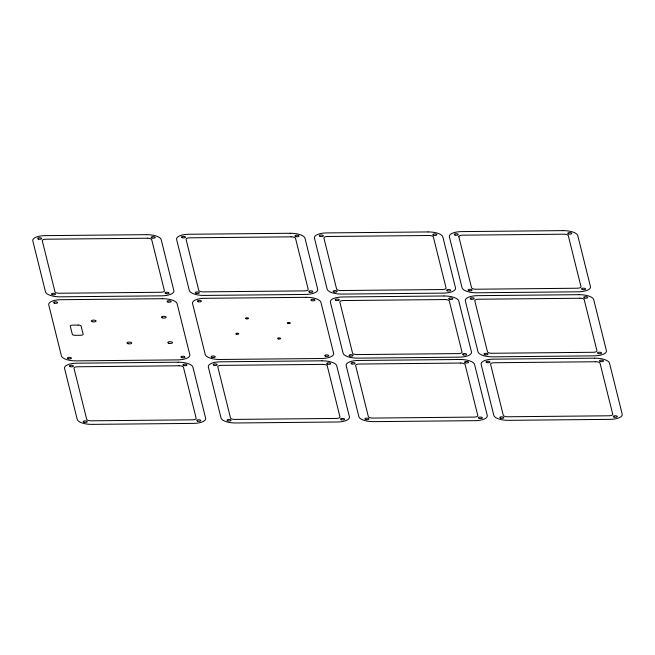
<?xml version="1.0" encoding="UTF-8"?>
<svg xmlns="http://www.w3.org/2000/svg" width="655" height="655" viewBox="0 0 655 655"><rect width="100%" height="100%" fill="white"/><g stroke="black" fill="none" stroke-linecap="round" stroke-linejoin="round"><path stroke-width="0.98" d="M458.86 236.75L471.543 287.725A4.069 1.523 1.7 0 0 475.972 289.215L577.317 288.233A4.069 1.523 1.7 0 0 580.993 286.669L568.303 235.685A4.069 1.523 1.7 0 0 563.873 234.195L462.528 235.178A4.069 1.523 1.7 0 0 458.86 236.75M146.393 234.662L45.056 235.644A13.575 5.084 1.7 0 0 32.807 240.876L45.498 291.852A13.575 5.084 1.7 0 0 60.276 296.821L161.621 295.839A13.575 5.084 1.7 0 0 173.862 290.607L161.179 239.632A13.575 5.084 1.7 0 0 146.401 234.662M290.206 233.27L188.861 234.253A13.575 5.084 1.7 0 0 176.613 239.484L189.303 290.46A13.575 5.084 1.7 0 0 204.082 295.43L305.427 294.447A13.575 5.084 1.7 0 0 317.675 289.215L304.984 238.24A13.575 5.084 1.7 0 0 290.206 233.27M428.042 231.935L326.698 232.918A13.575 5.084 1.7 0 0 314.457 238.15L327.14 289.125A13.575 5.084 1.7 0 0 341.926 294.095L443.263 293.113A13.575 5.084 1.7 0 0 455.512 287.881L442.829 236.905A13.575 5.084 1.7 0 0 428.051 231.935M562.981 230.625L461.644 231.608A13.575 5.084 1.7 0 0 449.395 236.84L462.086 287.823A13.575 5.084 1.7 0 0 476.865 292.785L578.209 291.802A13.575 5.084 1.7 0 0 590.45 286.579L577.767 235.595A13.575 5.084 1.7 0 0 562.989 230.625M147.285 238.232L45.94 239.214A4.069 1.523 1.7 0 0 42.272 240.778L54.955 291.762A4.069 1.523 1.7 0 0 59.384 293.252L160.729 292.269A4.069 1.523 1.7 0 0 164.405 290.705L151.714 239.722A4.069 1.523 1.7 0 0 147.285 238.232M291.09 236.84L189.745 237.822A4.069 1.523 1.7 0 0 186.077 239.386L198.76 290.37A4.069 1.523 1.7 0 0 203.197 291.86L304.534 290.877A4.069 1.523 1.7 0 0 308.21 289.305L295.528 238.33A4.069 1.523 1.7 0 0 291.09 236.84M428.935 235.505L327.59 236.488A4.069 1.523 1.7 0 0 323.922 238.052L336.604 289.035A4.069 1.523 1.7 0 0 341.034 290.525L442.379 289.543A4.069 1.523 1.7 0 0 446.055 287.971L433.364 236.995A4.069 1.523 1.7 0 0 428.935 235.505M162.334 298.713L60.989 299.695A13.575 5.084 1.7 0 0 48.748 304.919L61.431 355.902A13.575 5.084 1.7 0 0 76.209 360.872L177.554 359.89A13.575 5.084 1.7 0 0 189.794 354.658L177.112 303.683A13.575 5.084 1.7 0 0 162.334 298.713M306.139 297.321L204.794 298.303A13.575 5.084 1.7 0 0 192.554 303.527L205.236 354.511A13.575 5.084 1.7 0 0 220.015 359.48L321.359 358.498A13.575 5.084 1.7 0 0 333.608 353.266L320.917 302.291A13.575 5.084 1.7 0 0 306.139 297.321M443.984 295.986L342.639 296.969A13.575 5.084 1.7 0 0 330.398 302.192L343.081 353.176A13.575 5.084 1.7 0 0 357.859 358.146L459.204 357.163A13.575 5.084 1.7 0 0 471.453 351.931L458.762 300.948A13.575 5.084 1.7 0 0 443.984 295.986M578.922 294.676L477.577 295.659A13.575 5.084 1.7 0 0 465.337 300.891L478.019 351.866A13.575 5.084 1.7 0 0 492.797 356.836L594.142 355.853A13.575 5.084 1.7 0 0 606.391 350.622L593.708 299.646A13.575 5.084 1.7 0 0 578.922 294.676M444.868 299.556L343.523 300.539A4.069 1.523 1.7 0 0 339.855 302.102L352.537 353.086A4.069 1.523 1.7 0 0 356.975 354.576L458.312 353.594A4.069 1.523 1.7 0 0 461.988 352.022L449.305 301.046A4.069 1.523 1.7 0 0 444.868 299.556M579.806 298.246L478.469 299.229A4.069 1.523 1.7 0 0 474.793 300.801L487.476 351.776A4.069 1.523 1.7 0 0 491.913 353.266L593.258 352.284A4.069 1.523 1.7 0 0 596.926 350.72L584.244 299.736A4.069 1.523 1.7 0 0 579.806 298.246M78.141 325.077L72.738 325.134A2.718 1.015 1.7 0 0 70.29 326.174L72.32 334.337A2.718 1.015 1.7 0 0 75.276 335.327L80.68 335.278A2.718 1.015 1.7 0 0 83.128 334.23L81.097 326.075A2.718 1.015 1.7 0 0 78.141 325.077M178.135 362.215L76.791 363.197A13.575 5.084 1.7 0 0 64.55 368.421L77.233 419.405A13.575 5.084 1.7 0 0 92.011 424.375L193.356 423.392A13.575 5.084 1.7 0 0 205.605 418.16L192.914 367.177A13.575 5.084 1.7 0 0 178.135 362.215M321.941 360.823L220.596 361.806A13.575 5.084 1.7 0 0 208.355 367.029L221.038 418.013A13.575 5.084 1.7 0 0 235.816 422.974L337.161 422A13.575 5.084 1.7 0 0 349.41 416.768L336.727 365.785A13.575 5.084 1.7 0 0 321.941 360.823M459.785 359.489L358.441 360.471A13.575 5.084 1.7 0 0 346.192 365.695L358.883 416.678A13.575 5.084 1.7 0 0 373.661 421.64L475.006 420.666A13.575 5.084 1.7 0 0 487.255 415.434L474.564 364.45A13.575 5.084 1.7 0 0 459.785 359.489M594.724 358.179L493.379 359.161A13.575 5.084 1.7 0 0 481.138 364.393L493.821 415.368A13.575 5.084 1.7 0 0 508.599 420.338L609.944 419.356A13.575 5.084 1.7 0 0 622.193 414.124L609.502 363.148A13.575 5.084 1.7 0 0 594.724 358.179M179.02 365.785L77.683 366.767A4.069 1.523 1.7 0 0 74.007 368.331L86.689 419.315A4.069 1.523 1.7 0 0 91.127 420.805L192.464 419.822A4.069 1.523 1.7 0 0 196.14 418.25L183.457 367.275A4.069 1.523 1.7 0 0 179.02 365.785M322.825 364.393L221.488 365.367A4.069 1.523 1.7 0 0 217.812 366.939L230.494 417.923A4.069 1.523 1.7 0 0 234.932 419.413L336.277 418.43A4.069 1.523 1.7 0 0 339.945 416.858L327.263 365.883A4.069 1.523 1.7 0 0 322.825 364.393M460.67 363.058L359.325 364.033A4.069 1.523 1.7 0 0 355.657 365.605L368.339 416.588A4.069 1.523 1.7 0 0 372.777 418.078L474.114 417.096A4.069 1.523 1.7 0 0 477.79 415.524L465.107 364.548A4.069 1.523 1.7 0 0 460.67 363.058M595.608 361.748L494.263 362.731A4.069 1.523 1.7 0 0 490.595 364.295L503.277 415.278A4.069 1.523 1.7 0 0 507.715 416.768L609.052 415.786A4.069 1.523 1.7 0 0 612.728 414.222L600.045 363.238A4.069 1.523 1.7 0 0 595.608 361.748M327.549 364.164A2.039 0.761 1.7 0 0 330.742 363.689A2.039 0.761 1.7 0 0 327.86 362.854A2.039 0.761 1.7 0 0 327.549 364.164M214.046 365.261A2.039 0.761 1.7 0 0 217.239 364.786A2.039 0.761 1.7 0 0 214.357 363.951A2.039 0.761 1.7 0 0 214.046 365.261M341.37 419.732A2.039 0.761 1.7 0 0 344.571 419.257A2.039 0.761 1.7 0 0 341.689 418.422A2.039 0.761 1.7 0 0 341.37 419.732M227.866 420.829A2.039 0.761 1.7 0 0 231.068 420.354A2.039 0.761 1.7 0 0 228.186 419.519A2.039 0.761 1.7 0 0 227.866 420.829M84.061 422.221A2.039 0.761 1.7 0 0 87.262 421.746A2.039 0.761 1.7 0 0 84.38 420.911A2.039 0.761 1.7 0 0 84.061 422.221M197.564 421.124A2.039 0.761 1.7 0 0 200.766 420.649A2.039 0.761 1.7 0 0 197.884 419.814A2.039 0.761 1.7 0 0 197.564 421.124M70.232 366.653A2.039 0.761 1.7 0 0 73.434 366.178A2.039 0.761 1.7 0 0 70.552 365.343A2.039 0.761 1.7 0 0 70.232 366.653M183.744 365.555A2.039 0.761 1.7 0 0 186.937 365.081A2.039 0.761 1.7 0 0 184.055 364.245A2.039 0.761 1.7 0 0 183.744 365.555M236.463 334.197A1.49 0.557 1.7 0 0 238.813 333.845A1.49 0.557 1.7 0 0 236.692 333.231A1.49 0.557 1.7 0 0 236.463 334.197M278.269 338.897A1.49 0.557 1.7 0 0 280.618 338.553A1.49 0.557 1.7 0 0 278.498 337.939A1.49 0.557 1.7 0 0 278.269 338.897M287.979 323.472A1.49 0.557 1.7 0 0 290.321 323.128A1.49 0.557 1.7 0 0 288.208 322.514A1.49 0.557 1.7 0 0 287.979 323.472M246.174 318.772A1.49 0.557 1.7 0 0 248.515 318.42A1.49 0.557 1.7 0 0 246.403 317.806A1.49 0.557 1.7 0 0 246.174 318.772M212.073 357.327A2.039 0.761 1.7 0 0 215.266 356.852A2.039 0.761 1.7 0 0 212.384 356.017A2.039 0.761 1.7 0 0 212.073 357.327M311.747 300.661A2.039 0.761 1.7 0 0 314.949 300.186A2.039 0.761 1.7 0 0 312.058 299.351A2.039 0.761 1.7 0 0 311.747 300.661M325.576 356.23A2.039 0.761 1.7 0 0 328.769 355.755A2.039 0.761 1.7 0 0 325.887 354.92A2.039 0.761 1.7 0 0 325.576 356.23M198.244 301.758A2.039 0.761 1.7 0 0 201.445 301.284A2.039 0.761 1.7 0 0 198.555 300.448A2.039 0.761 1.7 0 0 198.244 301.758M127.962 343.678A2.374 0.892 1.7 0 0 131.688 343.13A2.374 0.892 1.7 0 0 128.323 342.156A2.374 0.892 1.7 0 0 127.962 343.678M168.761 343.269A2.374 0.892 1.7 0 0 172.494 342.721A2.374 0.892 1.7 0 0 169.129 341.746A2.374 0.892 1.7 0 0 168.761 343.269M167.942 302.053A2.039 0.761 1.7 0 0 171.135 301.578A2.039 0.761 1.7 0 0 168.253 300.743A2.039 0.761 1.7 0 0 167.942 302.053M162.448 317.88A2.374 0.892 1.7 0 0 166.173 317.323A2.374 0.892 1.7 0 0 162.808 316.357A2.374 0.892 1.7 0 0 162.448 317.88M92.355 321.703A2.374 0.892 1.7 0 0 96.08 321.147A2.374 0.892 1.7 0 0 92.715 320.172A2.374 0.892 1.7 0 0 92.355 321.703M54.439 303.15A2.039 0.761 1.7 0 0 57.632 302.675A2.039 0.761 1.7 0 0 54.75 301.84A2.039 0.761 1.7 0 0 54.439 303.15M68.259 358.719A2.039 0.761 1.7 0 0 71.46 358.244A2.039 0.761 1.7 0 0 68.579 357.409A2.039 0.761 1.7 0 0 68.259 358.719M181.762 357.622A2.039 0.761 1.7 0 0 184.964 357.147A2.039 0.761 1.7 0 0 182.082 356.312A2.039 0.761 1.7 0 0 181.762 357.622M196.132 293.276A2.039 0.761 1.7 0 0 199.333 292.801A2.039 0.761 1.7 0 0 196.451 291.966A2.039 0.761 1.7 0 0 196.132 293.276M309.635 292.179A2.039 0.761 1.7 0 0 312.836 291.704A2.039 0.761 1.7 0 0 309.954 290.869A2.039 0.761 1.7 0 0 309.635 292.179M182.303 237.708A2.039 0.761 1.7 0 0 185.504 237.233A2.039 0.761 1.7 0 0 182.622 236.398A2.039 0.761 1.7 0 0 182.303 237.708M295.806 236.611A2.039 0.761 1.7 0 0 299.007 236.136A2.039 0.761 1.7 0 0 296.125 235.301A2.039 0.761 1.7 0 0 295.806 236.611M52.326 294.668A2.039 0.761 1.7 0 0 55.528 294.193A2.039 0.761 1.7 0 0 52.637 293.358A2.039 0.761 1.7 0 0 52.326 294.668M165.83 293.571A2.039 0.761 1.7 0 0 169.031 293.096A2.039 0.761 1.7 0 0 166.141 292.261A2.039 0.761 1.7 0 0 165.83 293.571M38.498 239.1A2.039 0.761 1.7 0 0 41.699 238.625A2.039 0.761 1.7 0 0 38.817 237.79A2.039 0.761 1.7 0 0 38.498 239.1M152.001 238.002A2.039 0.761 1.7 0 0 155.202 237.528A2.039 0.761 1.7 0 0 152.32 236.692A2.039 0.761 1.7 0 0 152.001 238.002M468.915 290.64A2.039 0.761 1.7 0 0 472.116 290.165A2.039 0.761 1.7 0 0 469.226 289.33A2.039 0.761 1.7 0 0 468.915 290.64M582.418 289.535A2.039 0.761 1.7 0 0 585.619 289.06A2.039 0.761 1.7 0 0 582.729 288.225A2.039 0.761 1.7 0 0 582.418 289.535M455.086 235.071A2.039 0.761 1.7 0 0 458.287 234.596A2.039 0.761 1.7 0 0 455.405 233.761A2.039 0.761 1.7 0 0 455.086 235.071M568.589 233.966A2.039 0.761 1.7 0 0 571.79 233.491A2.039 0.761 1.7 0 0 568.908 232.656A2.039 0.761 1.7 0 0 568.589 233.966M484.847 354.683A2.039 0.761 1.7 0 0 488.049 354.208A2.039 0.761 1.7 0 0 485.167 353.373A2.039 0.761 1.7 0 0 484.847 354.683M598.351 353.585A2.039 0.761 1.7 0 0 601.552 353.11A2.039 0.761 1.7 0 0 598.67 352.275A2.039 0.761 1.7 0 0 598.351 353.585M471.027 299.114A2.039 0.761 1.7 0 0 474.22 298.639A2.039 0.761 1.7 0 0 471.338 297.812A2.039 0.761 1.7 0 0 471.027 299.114M584.53 298.017A2.039 0.761 1.7 0 0 587.723 297.542A2.039 0.761 1.7 0 0 584.841 296.707A2.039 0.761 1.7 0 0 584.53 298.017M500.649 418.185A2.039 0.761 1.7 0 0 503.851 417.71A2.039 0.761 1.7 0 0 500.969 416.875A2.039 0.761 1.7 0 0 500.649 418.185M614.153 417.088A2.039 0.761 1.7 0 0 617.354 416.613A2.039 0.761 1.7 0 0 614.472 415.778A2.039 0.761 1.7 0 0 614.153 417.088M486.829 362.616A2.039 0.761 1.7 0 0 490.022 362.141A2.039 0.761 1.7 0 0 487.14 361.306A2.039 0.761 1.7 0 0 486.829 362.616M600.332 361.519A2.039 0.761 1.7 0 0 603.525 361.044A2.039 0.761 1.7 0 0 600.643 360.209A2.039 0.761 1.7 0 0 600.332 361.519M333.976 291.942A2.039 0.761 1.7 0 0 337.169 291.467A2.039 0.761 1.7 0 0 334.287 290.632A2.039 0.761 1.7 0 0 333.976 291.942M447.48 290.845A2.039 0.761 1.7 0 0 450.673 290.37A2.039 0.761 1.7 0 0 447.791 289.535A2.039 0.761 1.7 0 0 447.48 290.845M320.148 236.373A2.039 0.761 1.7 0 0 323.349 235.898A2.039 0.761 1.7 0 0 320.459 235.063A2.039 0.761 1.7 0 0 320.148 236.373M433.651 235.276A2.039 0.761 1.7 0 0 436.852 234.801A2.039 0.761 1.7 0 0 433.962 233.966A2.039 0.761 1.7 0 0 433.651 235.276M449.584 299.327A2.039 0.761 1.7 0 0 452.785 298.852A2.039 0.761 1.7 0 0 449.903 298.017A2.039 0.761 1.7 0 0 449.584 299.327M336.081 300.424A2.039 0.761 1.7 0 0 339.282 299.949A2.039 0.761 1.7 0 0 336.4 299.114A2.039 0.761 1.7 0 0 336.081 300.424M463.412 354.895A2.039 0.761 1.7 0 0 466.614 354.421A2.039 0.761 1.7 0 0 463.732 353.585A2.039 0.761 1.7 0 0 463.412 354.895M349.909 355.993A2.039 0.761 1.7 0 0 353.11 355.518A2.039 0.761 1.7 0 0 350.228 354.683A2.039 0.761 1.7 0 0 349.909 355.993M365.711 419.495A2.039 0.761 1.7 0 0 368.912 419.02A2.039 0.761 1.7 0 0 366.022 418.185A2.039 0.761 1.7 0 0 365.711 419.495M479.214 418.398A2.039 0.761 1.7 0 0 482.416 417.923A2.039 0.761 1.7 0 0 479.534 417.088A2.039 0.761 1.7 0 0 479.214 418.398M351.882 363.926A2.039 0.761 1.7 0 0 355.084 363.451A2.039 0.761 1.7 0 0 352.202 362.616A2.039 0.761 1.7 0 0 351.882 363.926M465.386 362.829A2.039 0.761 1.7 0 0 468.587 362.354A2.039 0.761 1.7 0 0 465.705 361.519A2.039 0.761 1.7 0 0 465.386 362.829"/></g></svg>
